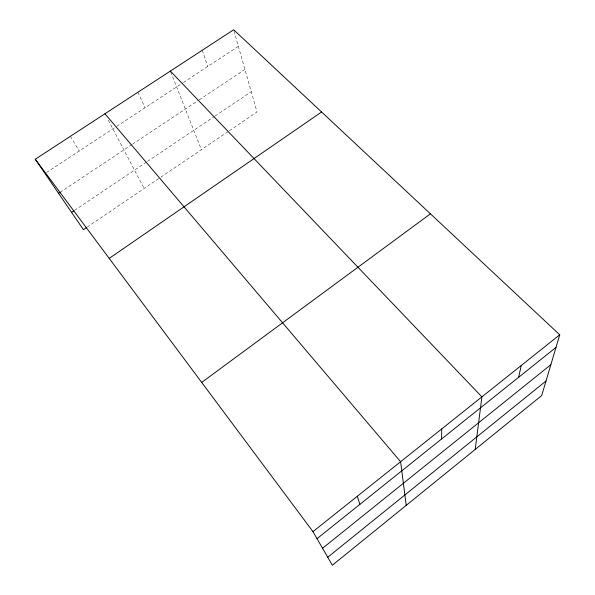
<?xml version="1.0" encoding="UTF-8"?>
<svg xmlns="http://www.w3.org/2000/svg" width="595" height="595" viewBox="0 0 595 595"><rect width="100%" height="100%" fill="white"/><g stroke="black" fill="none" stroke-linecap="round" stroke-linejoin="round"><path stroke-width="0.45" stroke-dasharray="2.98 2.23" d="M87.22 227.059L160.07 177.682M160.829 177.169L228.636 131.212M229.387 130.699L257.003 111.986L233.917 30.62M74.606 210.355L146.757 161.9M147.515 161.386L214.326 116.523M215.093 116.01L251.254 91.719M60.102 192.319L131.644 144.756M132.417 144.243L198.433 100.362M199.206 99.848L244.932 69.451M46.536 172.505L115.936 126.861M116.702 126.356L182.695 82.95M183.453 82.452L238.379 46.336M70.403 136.3L79.232 151.004M108.29 120.123L144.139 188.481M137.921 92.24L145.002 107.74M170.691 71.906L201.385 149.687M202.27 50.248L207.744 66.476"/><path stroke-width="0.89" d="M441.564 438.991L441.706 428.943M475.212 449.441L481.905 396.872L170.356 71.073M518.647 377.304L521.242 365.494M559.739 334.792L541.703 395.541L332.337 565.25L312.97 531.632L35.261 159.237L233.671 29.75L559.739 334.792L312.97 531.632M327.733 557.262L546.017 380.993M322.55 548.263L550.858 364.69M317.023 538.668L555.99 347.413M201.698 382.421L430.438 213.821M109.205 258.394L321.59 111.994M86.454 227.58L83.397 229.655L35.261 159.237M71.586 212.378L73.854 210.861M58.57 193.33L60.102 192.319M104.951 113.757L400.613 461.72L406.207 505.371M357.298 496.267L359.878 504.374"/></g></svg>
